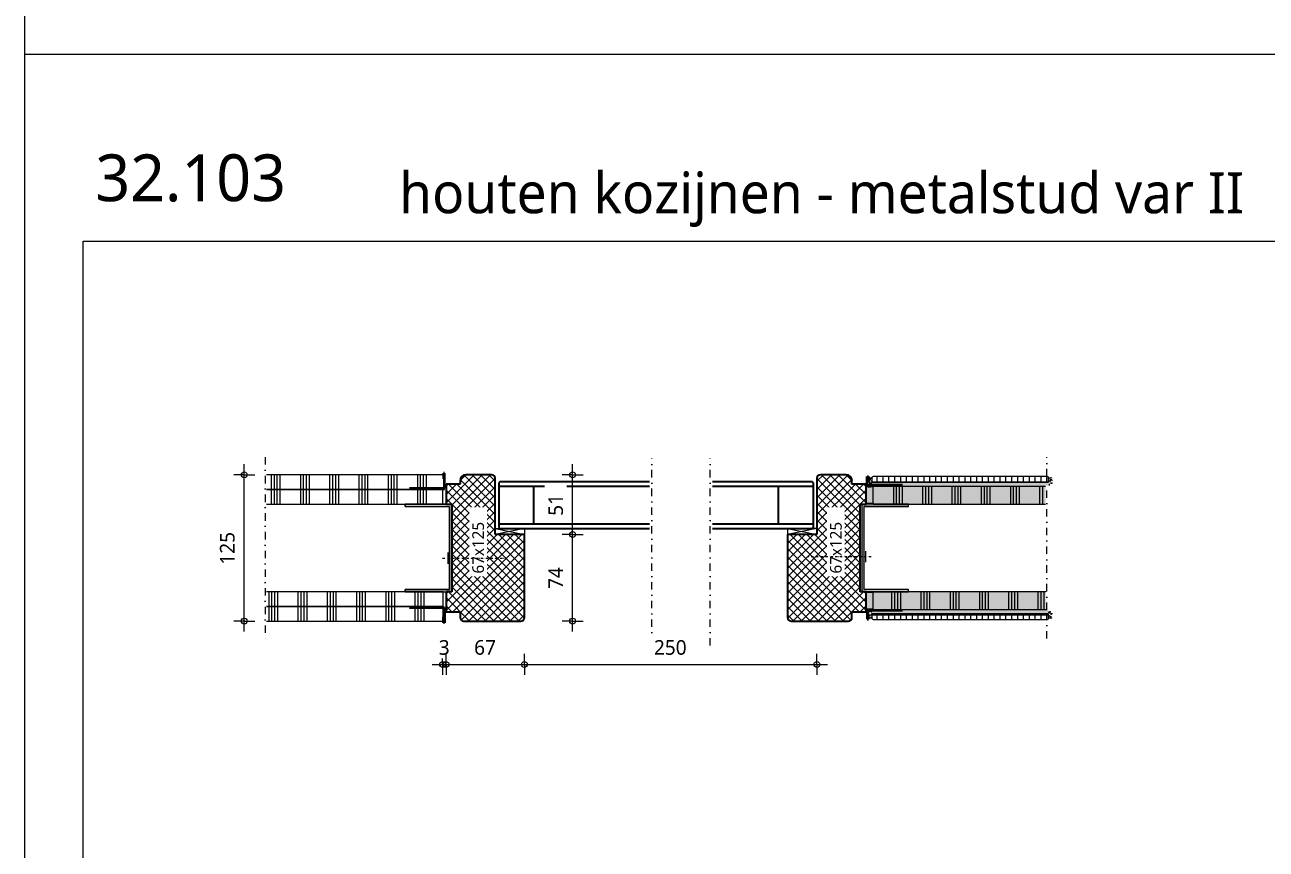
# Model space of a CAD drawing. Header units: millimetres. Extents: x -14863 to -6053, y 1430 to 7872.
# Drawn here: x -14853 to -13792, y 5578 to 6282 of the extents above; entities that cross this region are included whole.
import ezdxf

# ---------------------------------------------------------------- set-up
doc = ezdxf.new("R2010")
doc.units = ezdxf.units.MM
doc.linetypes.add('Dash dot', pattern=[15.875, 6.35, -4.7625, 0, -4.7625])
doc.linetypes.add('Streep-stip _ detail', pattern=[4, 2, -1, 0, -1])
for name, color, linetype, lineweight in [('A-ANNO-DIMS', 211, 'Continuous', 13), ('A-ANNO-DIMS-5', 211, 'Continuous', 13), ('A-ANNO-NOTE', 131, 'Continuous', 18), ('A-DETL', 90, 'Continuous', 18), ('A-DETL-GENF', 92, 'Continuous', 18), ('G-ANNO-TEXT', 231, 'Continuous', 13)]:
    doc.layers.add(name, color=color, linetype=linetype, lineweight=lineweight)
doc.styles.add('Segoe UI', font='segoeui.ttf', dxfattribs={"height": 10})
doc.styles.add('Segoe UI_1', font='segoeui.ttf', dxfattribs={"height": 35})
doc.styles.add('Segoe UI_2', font='segoeui.ttf', dxfattribs={"height": 12.5})
doc.styles.add('Segoe UI_4', font='segoeui.ttf', dxfattribs={"height": 40})
doc.dimstyles.new('2_5_mm', dxfattribs={"dimscale": 304.8, "dimtxt": 13.092049, "dimasz": 0.016404, "dimexe": 0.029528, "dimexo": 0.0625, "dimgap": 0.014764, "dimtad": 1, "dimdec": 0, "dimzin": 0, "dimdsep": 46, "dimtxsty": 'Segoe UI_2', "dimblk1": 'DOTBLANK', "dimblk2": 'DOTBLANK', "dimsah": 1, "dimcen": 0.09, "dimdle": 0.029528, "dimazin": 0, "dimtfac": 1, "dimtdec": 4, "dimtix": 1, "dimtmove": 0, "dimatfit": 3, "dimfxl": 0.029528, "dimfxlon": 1, "dimtvp": 1, "dimtfill": 1, "dimtolj": 1, "dimtzin": 0, "dimarcsym": 2})
pattern_1 = [(27, (14130.53, -5782.036), (3.77829049, 3.0474614), [0.16764, -7.982, 0.16764, -4.432, -1]), (27, (14130.53, -5782.036), (3.77829049, 3.0474614), [-12.75, 0.16764, -0.83236]), (58, (14130.53, -5782.036), (1.66906841, 4.55814772), [0.16764, -7.932, 0.16764, -8.032, -1]), (58, (14130.53, -5782.036), (1.66906841, 4.55814772), [-16.3, 0.16764, -0.83236]), (81, (14130.53, -5782.036), (-0.24462463, 4.84795408), [0.16764, -7.832, 0.16764, -4.362, -1]), (81, (14130.53, -5782.036), (-0.24462463, 4.84795408), [-12.53, 0.16764, -0.83236])]
pattern_2 = [(27, (14130.53, -5888.286), (3.77829049, 3.0474614), [0.16764, -7.982, 0.16764, -4.432, -1]), (27, (14130.53, -5888.286), (3.77829049, 3.0474614), [-12.75, 0.16764, -0.83236]), (58, (14130.53, -5888.286), (1.66906841, 4.55814772), [0.16764, -7.932, 0.16764, -8.032, -1]), (58, (14130.53, -5888.286), (1.66906841, 4.55814772), [-16.3, 0.16764, -0.83236]), (81, (14130.53, -5888.286), (-0.24462463, 4.84795408), [0.16764, -7.832, 0.16764, -4.362, -1]), (81, (14130.53, -5888.286), (-0.24462463, 4.84795408), [-12.53, 0.16764, -0.83236])]

# ---------------------------------------------------------------- blocks, each defined once
blk = doc.blocks.new('40  gipsplaat - D12_5-2957617-32_1 Binnenkozijnen - hout')
at = {"layer": 'A-DETL-GENF', "lineweight": 13}
h = blk.add_hatch(dxfattribs=at)
h.set_pattern_fill('FP_138', color=256, style=0, pattern_type=2)
h.set_pattern_definition([(90, (14657.634, -5872.66), (-25, 1e-15), []), (90, (14660.134, -5872.66), (-25, 1e-15), []), (90, (14662.634, -5872.66), (-25, 1e-15), []), (90, (14665.134, -5872.66), (-25, 1e-15), [])])
h.paths.add_polyline_path([(1, 0), (151.7, 0), (151.7, 12.5), (1, 12.5)])
at = {"layer": 'A-DETL-GENF'}
for p, q in [((151.7, 12.5), (1, 12.5)), ((151.7, 0), (151.7, 12.5)), ((151.7, 0), (151.7, 12.5)), ((1, 0), (119.5, 0)), ((1, 0), (119.5, 0)), ((119.5, 0), (151.7, 0))]:
    blk.add_line(p, q, dxfattribs=at)
blk = doc.blocks.new('40  gipsplaat - D12_5-2957618-32_1 Binnenkozijnen - hout')
at = {"layer": 'A-DETL-GENF', "lineweight": 13}
h = blk.add_hatch(dxfattribs=at)
h.set_pattern_fill('FP_139', color=256, style=0, pattern_type=2)
h.set_pattern_definition([(90, (14657.634, -5885.16), (-25, 1e-15), []), (90, (14660.134, -5885.16), (-25, 1e-15), []), (90, (14662.634, -5885.16), (-25, 1e-15), []), (90, (14665.134, -5885.16), (-25, 1e-15), [])])
h.paths.add_polyline_path([(153.3, 0), (153.3, 12.5), (1, 12.5), (1, 0)])
at = {"layer": 'A-DETL-GENF'}
for p, q in [((153.3, 12.5), (1, 12.5)), ((153.3, 12.5), (1, 12.5)), ((153.3, 0), (153.3, 12.5)), ((153.3, 0), (153.3, 12.5)), ((1, 0), (153.3, 0)), ((1, 0), (153.3, 0))]:
    blk.add_line(p, q, dxfattribs=at)
blk = doc.blocks.new('40  gipsplaat - D12_5-2957619-32_1 Binnenkozijnen - hout')
at = {"layer": 'A-DETL-GENF', "lineweight": 13}
h = blk.add_hatch(dxfattribs=at)
h.set_pattern_fill('FP_140', color=256, style=0, pattern_type=2)
h.set_pattern_definition([(270, (-14505.56, 5797.66), (25, 1e-15), []), (270, (-14508.06, 5797.66), (25, 1e-15), []), (270, (-14510.56, 5797.66), (25, 1e-15), []), (270, (-14513.06, 5797.66), (25, 1e-15), [])])
h.paths.add_polyline_path([(0, 12.5), (0, 0), (151.1, 0), (151.1, 12.5), (32.5, 12.5)])
at = {"layer": 'A-DETL-GENF'}
for p, q in [((151.1, 12.5), (0, 12.5)), ((0, 12.5), (0, 0)), ((0, 12.5), (0, 0)), ((0, 0), (32.5, 0)), ((32.5, 0), (151.1, 0)), ((32.5, 0), (151.1, 0))]:
    blk.add_line(p, q, dxfattribs=at)
blk = doc.blocks.new('40  gipsplaat - D12_5-V58-32_1 Binnenkozijnen - hout')
at = {"layer": 'A-DETL-GENF', "lineweight": 13}
h = blk.add_hatch(dxfattribs=at)
h.set_pattern_fill('FP_141', color=256, style=0, pattern_type=2)
h.set_pattern_definition([(270, (-14505.56, 5785.16), (25, 1e-15), []), (270, (-14508.06, 5785.16), (25, 1e-15), []), (270, (-14510.56, 5785.16), (25, 1e-15), []), (270, (-14513.06, 5785.16), (25, 1e-15), [])])
h.paths.add_polyline_path([(0, 12.5), (0, 0), (151.1, 0), (151.1, 12.5)])
at = {"layer": 'A-DETL-GENF'}
for p, q in [((151.1, 12.5), (0, 12.5)), ((0, 12.5), (0, 0)), ((151.1, 12.5), (0, 12.5)), ((0, 12.5), (0, 0)), ((0, 0), (151.1, 0)), ((0, 0), (151.1, 0))]:
    blk.add_line(p, q, dxfattribs=at)
blk = doc.blocks.new('22 verzwaard metalstud profiel - 75 mm-4398024-32_1 Binnenkozijnen - hout')
at = {"layer": 'A-DETL-GENF'}
blk.add_hatch(color=256, dxfattribs=at).paths.add_polyline_path([(-37.5, 5), (-37.5, 1), (-36.5, 0), (36.5, 0), (37.5, 1), (37.5, 40), (35.5, 40), (35.5, 2), (-35.5, 2), (-35.5, 40), (-37.5, 40)])
for p, q in [((-35.5, 40), (-37.5, 40)), ((-37.5, 40), (-37.5, 5)), ((-37.5, 40), (-37.5, 5)), ((-37.5, 40), (-35.5, 40)), ((-35.5, 2), (-35.5, 40)), ((-35.5, 40), (-35.5, 2)), ((37.5, 40), (35.5, 40)), ((35.5, 40), (35.5, 2)), ((35.5, 40), (35.5, 2)), ((35.5, 40), (37.5, 40)), ((37.5, 5), (37.5, 40)), ((37.5, 40), (37.5, 5)), ((-37.5, 1), (-36.5, 0)), ((-37.5, 1), (-36.5, 0)), ((35.5, 2), (-35.5, 2)), ((-35.5, 2), (35.5, 2)), ((36.5, 0), (37.5, 1)), ((37.5, 1), (36.5, 0))]:
    blk.add_line(p, q, dxfattribs=at)
blk = doc.blocks.new('32 houten stijl var II - 67x125 _25sp_-4927205-32_1 Binnenkozijnen - hout')
at = {"layer": 'A-DETL-GENF', "lineweight": 13}
h = blk.add_hatch(dxfattribs=at)
h.set_pattern_fill('FP_142', color=256, style=0, pattern_type=2)
h.set_pattern_definition([(45, (14493.096, -5897.661), (-3.5355339, 3.5355339), []), (135, (14493.096, -5897.661), (-3.5355339, -3.5355339), [])])
h.paths.add_polyline_path([(15, -125), (64, -125), (64.8, -124.9), (65.5, -124.6), (66.1, -124.1), (66.6, -123.5), (66.9, -122.8), (67, -122), (67, -51), (42, -51), (42, -3), (41.9, -2.2), (41.6, -1.5), (41.1, -0.9), (40.5, -0.4), (39.8, -0.1), (39, 0), (17, 0), (15.7, -0.2), (14.5, -0.7), (13.5, -1.5), (12.7, -2.5), (12.2, -3.7), (12, -5), (12, -8), (0, -8), (0, -25), (5, -25), (5, -100), (0, -100), (0, -117), (12, -117), (12, -122), (12.1, -122.8), (12.4, -123.5), (12.9, -124.1), (13.5, -124.6), (14.2, -124.9)])
at = {"layer": 'A-DETL-GENF', "lineweight": 25}
for p, q in [((39, 0), (17, 0)), ((12, -8), (0, -8)), ((0, -8), (0, -25)), ((12, -5), (12, -8)), ((42, -51), (42, -3)), ((0, -25), (5, -25)), ((5, -25), (5, -100)), ((67, -51), (42, -51)), ((67, -122), (67, -51)), ((5, -100), (0, -100)), ((0, -100), (0, -117)), ((0, -117), (12, -117)), ((12, -117), (12, -122)), ((15, -125), (64, -125))]:
    blk.add_line(p, q, dxfattribs=at)
for centre, radius, start, end in [((39, -3), 3, 0, 90), ((17, -5), 5.03, 90, 180), ((15, -122), 3, 180, 270), ((64, -122), 3, 270, 0)]:
    blk.add_arc(centre, radius, start, end, dxfattribs=at)
blk = doc.blocks.new('40  gipsplaat - vochtbestendig D15-2957620-32_1 Binnenkozijnen - hout')
at = {"layer": 'A-DETL-GENF'}
blk.add_hatch(color=256, dxfattribs=at).paths.add_polyline_path([(1, 0), (1, -15), (148.3, -15), (148.3, -0.6), (148.4, -0.6), (148.4, 0), (27.3, 0)])
at = {"layer": 'A-DETL-GENF', "lineweight": 13}
h = blk.add_hatch(dxfattribs=at)
h.set_pattern_fill('FP_143', color=256, style=0, pattern_type=2)
h.set_pattern_definition([(270, (-13989.558, 5872.66), (25, 1e-15), []), (270, (-13992.058, 5872.66), (25, 1e-15), []), (270, (-13994.558, 5872.66), (25, 1e-15), []), (270, (-13997.058, 5872.66), (25, 1e-15), [])])
h.paths.add_polyline_path([(148.4, 0), (1, 0), (1, -15), (148.3, -15), (148.3, -0.6), (148.4, -0.6)])
at = {"layer": 'A-DETL-GENF'}
for p, q in [((118.3, 0), (1, 0)), ((118.3, 0), (1, 0)), ((148.4, 0), (118.3, 0)), ((148.4, -0.6), (148.4, 0)), ((148.4, -0.6), (148.4, 0)), ((1, -15), (148.4, -15)), ((1, -15), (148.4, -15))]:
    blk.add_line(p, q, dxfattribs=at)
blk = doc.blocks.new('40  gipsplaat - vochtbestendig D15-2957621-32_1 Binnenkozijnen - hout')
at = {"layer": 'A-DETL-GENF'}
blk.add_hatch(color=256, dxfattribs=at).paths.add_polyline_path([(0.2, -15), (147.5, -15), (147.5, 0), (0, 0), (0, -0.6), (0.2, -0.6)])
at = {"layer": 'A-DETL-GENF', "lineweight": 13}
h = blk.add_hatch(dxfattribs=at)
h.set_pattern_fill('FP_144', color=256, style=0, pattern_type=2)
h.set_pattern_definition([(90, (14138.026, -5797.66), (-25, 1e-15), []), (90, (14140.526, -5797.66), (-25, 1e-15), []), (90, (14143.026, -5797.66), (-25, 1e-15), []), (90, (14145.526, -5797.66), (-25, 1e-15), [])])
h.paths.add_polyline_path([(44.8, -15), (147.5, -15), (147.5, 0), (0, 0), (0, -0.6), (0.2, -0.6), (0.2, -15), (30.2, -15)])
at = {"layer": 'A-DETL-GENF'}
for p, q in [((30.2, 0), (0, 0)), ((0, 0), (0, -0.6)), ((0, 0), (0, -0.6)), ((147.5, 0), (30.2, 0)), ((147.5, 0), (30.2, 0)), ((0, -15), (147.5, -15)), ((0, -15), (147.5, -15))]:
    blk.add_line(p, q, dxfattribs=at)
blk = doc.blocks.new('22 verzwaard metalstud profiel - 75 mm-V59-32_1 Binnenkozijnen - hout')
at = {"layer": 'A-DETL-GENF'}
blk.add_hatch(color=256, dxfattribs=at).paths.add_polyline_path([(-37.5, -3.7), (-37.5, -40), (-35.5, -40), (-35.5, -2), (35.5, -2), (35.5, -40), (37.5, -40), (37.5, -1), (36.5, 0), (-36.5, 0), (-37.5, -1)])
for p, q in [((-36.5, 0), (-37.5, -1)), ((-37.5, -1), (-36.5, 0)), ((36.5, 0), (-36.5, 0)), ((36.5, 0), (-36.5, 0)), ((37.5, -1), (36.5, 0)), ((-37.5, -3.7), (-37.5, -40)), ((-37.5, -40), (-37.5, -3.7)), ((-35.5, -2), (35.5, -2)), ((-35.5, -40), (-35.5, -2)), ((-35.5, -40), (-35.5, -2)), ((-35.5, -2), (35.5, -2)), ((35.5, -2), (35.5, -40)), ((35.5, -40), (35.5, -2)), ((37.5, -1), (36.5, 0)), ((37.5, -40), (37.5, -3.7)), ((37.5, -40), (37.5, -3.7)), ((-37.5, -40), (-35.5, -40)), ((-37.5, -40), (-35.5, -40)), ((35.5, -40), (37.5, -40)), ((35.5, -40), (37.5, -40))]:
    blk.add_line(p, q, dxfattribs=at)
blk = doc.blocks.new('32 houten stijl var II - 67x125 _25sp_-825200-32_1 Binnenkozijnen - hout')
at = {"layer": 'A-DETL-GENF', "lineweight": 13}
h = blk.add_hatch(dxfattribs=at)
h.set_pattern_fill('FP_145', color=256, style=0, pattern_type=2)
h.set_pattern_definition([(225, (-14134.096, 5897.661), (3.5355339, -3.5355339), []), (315, (-14134.096, 5897.661), (3.5355339, 3.5355339), [])])
h.paths.add_polyline_path([(64, 125), (15, 125), (14.2, 124.9), (13.5, 124.6), (12.9, 124.1), (12.4, 123.5), (12.1, 122.8), (12, 122), (12, 117), (0, 117), (0, 100), (5, 100), (5, 25), (0, 25), (0, 8), (12, 8), (12, 5), (12.2, 3.7), (12.7, 2.5), (13.5, 1.5), (14.5, 0.7), (15.7, 0.2), (17, 0), (39, 0), (39.8, 0.1), (40.5, 0.4), (41.1, 0.9), (41.6, 1.5), (41.9, 2.2), (42, 3), (42, 51), (67, 51), (67, 122), (66.9, 122.8), (66.6, 123.5), (66.1, 124.1), (65.5, 124.6), (64.8, 124.9)])
at = {"layer": 'A-DETL-GENF', "lineweight": 25}
for p, q in [((12, 117), (0, 117)), ((0, 117), (0, 100)), ((12, 122), (12, 117)), ((64, 125), (15, 125)), ((67, 51), (67, 122)), ((0, 100), (5, 100)), ((5, 100), (5, 25)), ((42, 3), (42, 51)), ((42, 51), (67, 51)), ((5, 25), (0, 25)), ((0, 25), (0, 8)), ((0, 8), (12, 8)), ((12, 8), (12, 5)), ((17, 0), (39, 0))]:
    blk.add_line(p, q, dxfattribs=at)
for centre, radius, start, end in [((15, 122), 3, 90, 180), ((64, 122), 3, 360, 90), ((17, 5), 5.03, 180, 270), ((39, 3), 3, 270, 360)]:
    blk.add_arc(centre, radius, start, end, dxfattribs=at)
blk = doc.blocks.new('32 binnendeur-horizontaal - D 40 _sp25_-2392891-32_1 Binnenkozijnen - hout')
at = {"layer": 'A-DETL-GENF', "lineweight": 25}
for p, q in [((-952.3, 1038.5), (-953.3, 1037.5)), ((-953.3, 1037.5), (-953.3, 1034.5)), ((-923.3, 1034.5), (-953.3, 1034.5)), ((-953.3, 1034.5), (-953.3, 1002.5)), ((-824.5, 1034.5), (-953.3, 1034.5)), ((-824.5, 1038.5), (-952.3, 1038.5)), ((-923.3, 1002.5), (-923.3, 1034.5)), ((-685.3, 1038.5), (-770.5, 1038.5)), ((-684.3, 1034.5), (-770.5, 1034.5)), ((-714.3, 1034.5), (-714.3, 1002.5)), ((-684.3, 1034.5), (-714.3, 1034.5)), ((-684.3, 1037.5), (-685.3, 1038.5)), ((-684.3, 1034.5), (-684.3, 1037.5)), ((-684.3, 1002.5), (-684.3, 1034.5)), ((-953.3, 1002.5), (-953.3, 999.5)), ((-953.3, 1002.5), (-923.3, 1002.5)), ((-953.3, 1002.5), (-824.5, 1002.5)), ((-953.3, 999.5), (-952.3, 998.5)), ((-952.3, 998.5), (-824.5, 998.5)), ((-770.5, 1002.5), (-684.3, 1002.5)), ((-770.5, 998.5), (-685.3, 998.5)), ((-714.3, 1002.5), (-684.3, 1002.5)), ((-685.3, 998.5), (-684.3, 999.5)), ((-684.3, 999.5), (-684.3, 1002.5))]:
    blk.add_line(p, q, dxfattribs=at)
at = {"layer": 'A-DETL-GENF'}
for p, q in [((-956.3, 998.5), (-931.3, 998.5)), ((-956.3, 993.5), (-956.3, 998.5)), ((-956.3, 998.5), (-931.3, 993.5)), ((-931.3, 998.5), (-956.3, 993.5)), ((-931.3, 998.5), (-931.3, 993.5)), ((-706.3, 998.5), (-706.3, 993.5)), ((-681.3, 998.5), (-706.3, 998.5)), ((-681.3, 998.5), (-706.3, 993.5)), ((-706.3, 998.5), (-681.3, 993.5)), ((-681.3, 993.5), (-681.3, 998.5)), ((-931.3, 993.5), (-956.3, 993.5)), ((-706.3, 993.5), (-681.3, 993.5))]:
    blk.add_line(p, q, dxfattribs=at)
blk = doc.blocks.new('00 Afbreeklijn 0 s l - Type 1-2130516-32_1 Binnenkozijnen - hout')
at = {"layer": 'A-DETL-GENF', "linetype": 'Dash dot'}
blk.add_line((140, 0), (-15, 0), dxfattribs=at)
blk = doc.blocks.new('00 Afbreeklijn 0 s l - Type 1-V78-32_1 Binnenkozijnen - hout')
at = {"layer": 'A-DETL-GENF', "linetype": 'Dash dot'}
for p, q in [((1.375, 0), (-15, 0)), ((115.625, 0), (9.375, 0)), ((140, 0), (123.625, 0))]:
    blk.add_line(p, q, dxfattribs=at)
blk = doc.blocks.new('00 schroef-lijn s l - 00 g schroef-lijn s l-2344700-32_1 Binnenkozijnen - hout')
at = {"layer": 'A-DETL-GENF', "linetype": 'Streep-stip _ detail', "lineweight": 13}
blk.add_line((-6, 0), (47.4, 0), dxfattribs=at)
at = {"layer": 'A-DETL-GENF'}
blk.add_line((-1.5, 4.8), (-1.5, -4.8), dxfattribs=at)
blk = doc.blocks.new('00 schroef-lijn s l - 00 g schroef-lijn s l-2347056-32_1 Binnenkozijnen - hout')
at = {"layer": 'A-DETL-GENF', "linetype": 'Streep-stip _ detail', "lineweight": 13}
blk.add_line((-6, 0), (48.3, 0), dxfattribs=at)
at = {"layer": 'A-DETL-GENF'}
blk.add_line((-1.5, 4.8), (-1.5, -4.8), dxfattribs=at)
blk = doc.blocks.new('00 afbreeklijn 2 s l - breed 50-2322821-32_1 Binnenkozijnen - hout')
at = {"layer": 'A-DETL-GENF', "linetype": 'Dash dot'}
for p, q in [((145, 0), (-15, 0)), ((145, -50), (-15, -50))]:
    blk.add_line(p, q, dxfattribs=at)
blk = doc.blocks.new('42 stucstopprofiel droogbouw - type 1131-1546509-32_1 Binnenkozijnen - hout')
at = {"layer": 'A-DETL-GENF', "lineweight": 35}
for p, q in [((0, 14), (-1, 14)), ((-1, 14), (-1, 9)), ((0, 1), (0, 14)), ((-30, 1), (0, 1))]:
    blk.add_line(p, q, dxfattribs=at)
blk = doc.blocks.new('42 stucstopprofiel droogbouw - type 1131-4980358-32_1 Binnenkozijnen - hout')
at = {"layer": 'A-DETL-GENF', "lineweight": 35}
for p, q in [((-30, -1), (0, -1)), ((-1, -14), (-1, -9)), ((0, -1), (0, -14)), ((0, -14), (-1, -14))]:
    blk.add_line(p, q, dxfattribs=at)
blk = doc.blocks.new('42 wandtegel - tegel-V83-32_1 Binnenkozijnen - hout')
at = {"layer": 'A-DETL-GENF', "lineweight": 13}
h = blk.add_hatch(dxfattribs=at)
h.set_pattern_fill('FP_178', color=256, style=0, pattern_type=2)
h.set_pattern_definition(pattern_1)
h.paths.add_polyline_path([(1.5, -7), (1.5, 0), (-1.5, 0), (-1.5, -7), (0, -6.9)])
h = blk.add_hatch(dxfattribs=at)
h.set_pattern_fill('FP_178', color=256, style=0, pattern_type=2)
h.set_pattern_definition(pattern_1)
h.paths.add_polyline_path([(1.5, -3), (152.5, -3), (152.5, 0), (1.5, 0), (1.5, -2)])
h = blk.add_hatch(dxfattribs=at)
h.set_pattern_fill('FP_178', color=256, style=0, pattern_type=2)
h.set_pattern_definition(pattern_1)
h.paths.add_polyline_path([(152.5, -7), (154, -6.9), (155.5, -7), (155.5, 0), (152.5, 0), (152.5, -3)])
h = blk.add_hatch(dxfattribs=at)
h.set_pattern_fill('FP_179', color=256, style=0, pattern_type=2)
h.set_pattern_definition([(0, (14130.53, -5782.036), (0, 5), []), (90, (14130.53, -5782.036), (-5, 3e-16), [])])
h.paths.add_polyline_path([(151.5, -8), (151.8, -8), (152, -7.9), (152.2, -7.7), (152.4, -7.5), (152.5, -7.3), (152.5, -7), (152.5, -3), (1.5, -3), (1.5, -7.3), (1.6, -7.5), (1.8, -7.7), (2, -7.9), (2.2, -8), (2.5, -8)])
at = {"layer": 'A-DETL-GENF'}
for p, q in [((152.5, -3), (1.5, -3)), ((1.5, -3), (1.5, -7)), ((2.5, -8), (151.5, -8)), ((152.5, -7), (152.5, -3))]:
    blk.add_line(p, q, dxfattribs=at)
for centre, radius, start, end in [((0, -16.8), 9.91, 81.296, 98.704), ((2.5, -7), 1, 180, 270), ((151.5, -7), 1, 270, 0), ((154, -16.8), 9.91, 81.296, 98.704)]:
    blk.add_arc(centre, radius, start, end, dxfattribs=at)
blk = doc.blocks.new('42 stucstopprofiel droogbouw - type 2178-2347417-32_1 Binnenkozijnen - hout')
at = {"layer": 'A-DETL-GENF', "lineweight": 35}
for p, q in [((-30, 1), (0, 1)), ((0, 8.5), (-1, 8.5)), ((-1, 8.5), (-1, 3.5)), ((0, 1), (0, 8.5))]:
    blk.add_line(p, q, dxfattribs=at)
blk = doc.blocks.new('30 kitvoeg - holle kitvoeg-4456961-32_1 Binnenkozijnen - hout')
at = {"layer": 'A-DETL-GENF'}
blk.add_hatch(color=256, dxfattribs=at).paths.add_polyline_path([(0, 0), (0, -14.4), (6, -14.4), (6, 0), (4, -0.5), (2, -0.5)])
for p, q in [((0, 0), (0, -14.4)), ((6, -14.4), (6, 0)), ((0, -14.4), (6, -14.4))]:
    blk.add_line(p, q, dxfattribs=at)
blk.add_open_spline([(6, 0), (5.3, -0.3), (4, -0.6), (2, -0.6), (0.7, -0.3), (0, 0)], degree=3, dxfattribs=at)
blk = doc.blocks.new('42 wandtegel - tegel-V84-32_1 Binnenkozijnen - hout')
at = {"layer": 'A-DETL-GENF', "lineweight": 13}
h = blk.add_hatch(dxfattribs=at)
h.set_pattern_fill('FP_180', color=256, style=0, pattern_type=2)
h.set_pattern_definition(pattern_2)
h.paths.add_polyline_path([(1.5, 0), (1.5, 7), (0, 6.9), (-1.5, 7), (-1.5, 0)])
h = blk.add_hatch(dxfattribs=at)
h.set_pattern_fill('FP_181', color=256, style=0, pattern_type=2)
h.set_pattern_definition([(0, (14130.53, -5888.286), (0, 5), []), (90, (14130.53, -5888.286), (-5, 3e-16), [])])
h.paths.add_polyline_path([(47.3, 3), (152.5, 3), (152.5, 7.3), (152.4, 7.5), (152.2, 7.7), (152, 7.9), (151.8, 8), (151.5, 8), (2.2, 8), (2, 7.9), (1.8, 7.7), (1.6, 7.5), (1.5, 7.3), (1.5, 7), (1.5, 3)])
h = blk.add_hatch(dxfattribs=at)
h.set_pattern_fill('FP_180', color=256, style=0, pattern_type=2)
h.set_pattern_definition(pattern_2)
h.paths.add_polyline_path([(47.3, 0), (152.5, 0), (152.5, 3), (1.5, 3), (1.5, 0), (2.5, 0)])
h = blk.add_hatch(dxfattribs=at)
h.set_pattern_fill('FP_180', color=256, style=0, pattern_type=2)
h.set_pattern_definition(pattern_2)
h.paths.add_polyline_path([(152.5, 0), (155.5, 0), (155.5, 7), (154, 6.9), (152.5, 7), (152.5, 3)])
at = {"layer": 'A-DETL-GENF'}
for p, q in [((1.5, 7), (1.5, 3)), ((1.5, 3), (152.5, 3)), ((151.5, 8), (2.5, 8)), ((152.5, 3), (152.5, 7))]:
    blk.add_line(p, q, dxfattribs=at)
for centre, radius, start, end in [((0, 16.8), 9.91, 261.296, 278.704), ((2.5, 7), 1, 90, 180), ((151.5, 7), 1, 360, 90), ((154, 16.8), 9.91, 261.296, 278.704)]:
    blk.add_arc(centre, radius, start, end, dxfattribs=at)
blk = doc.blocks.new('42 stucstopprofiel droogbouw - type 2178-4980360-32_1 Binnenkozijnen - hout')
at = {"layer": 'A-DETL-GENF', "lineweight": 35}
for p, q in [((-30, -1), (0, -1)), ((-1, -8.5), (-1, -3.5)), ((0, -8.5), (-1, -8.5)), ((0, -1), (0, -8.5))]:
    blk.add_line(p, q, dxfattribs=at)
blk = doc.blocks.new('30 kitvoeg - holle kitvoeg-4456962-32_1 Binnenkozijnen - hout')
at = {"layer": 'A-DETL-GENF'}
blk.add_hatch(color=256, dxfattribs=at).paths.add_polyline_path([(6, 14.4), (0, 14.4), (0, 0), (2, 0.5), (4, 0.5), (6, 0)])
for p, q in [((0, 14.4), (0, 0)), ((6, 14.4), (0, 14.4)), ((6, 0), (6, 14.4))]:
    blk.add_line(p, q, dxfattribs=at)
blk.add_open_spline([(0, 0), (0.7, 0.3), (2, 0.6), (4, 0.6), (5.3, 0.3), (6, 0)], degree=3, dxfattribs=at)
blk = doc.blocks.new('DIMBLOCK51-32_1 Binnenkozijnen - hout')
at = {"layer": 'A-ANNO-DIMS-5'}
for p, q in [((-14665.6, 5763.7), (-14665.6, 5906.7)), ((-14665.6, 5897.7), (-14674.6, 5897.7)), ((-14665.6, 5897.7), (-14656.6, 5897.7)), ((-14665.6, 5772.7), (-14674.6, 5772.7)), ((-14665.6, 5772.7), (-14656.6, 5772.7))]:
    blk.add_line(p, q, dxfattribs=at)
for centre in [(-14665.6, 5897.7), (-14665.6, 5772.7)]:
    blk.add_circle(centre, 2.5, dxfattribs=at)
at = {"layer": 'A-ANNO-DIMS-5', "color": 0, "insert": (-14686.4, 5820.9), "char_height": 12.5, "width": 34.277, "attachment_point": 1, "rotation": 90, "line_spacing_factor": 1.142579, "style": 'Segoe UI_2', "bg_fill": 3, "box_fill_scale": 1.25, "bg_fill_color": 9, "bg_fill_true_color": 13158600, "bg_fill_transparency": 0}
blk.add_mtext('125', dxfattribs=at)
blk = doc.blocks.new('_DotBlank')
at = {"color": 0, "linetype": 'ByBlock', "lineweight": -2}
blk.add_line((-0.5, 0), (-1, 0), dxfattribs=at)
blk.add_circle((0, 0), 0.5, dxfattribs=at)
blk = doc.blocks.new('DIMBLOCK52-32_1 Binnenkozijnen - hout')
at = {"layer": 'A-ANNO-DIMS-5'}
for p, q in [((-14496, 5735.6), (-14496, 5744.6)), ((-14493.1, 5735.6), (-14493.1, 5744.6)), ((-14505, 5735.6), (-14493.1, 5735.6)), ((-14496, 5735.6), (-14496, 5726.6)), ((-14493.1, 5735.6), (-14493.1, 5726.6))]:
    blk.add_line(p, q, dxfattribs=at)
for centre in [(-14496, 5735.6), (-14493.1, 5735.6)]:
    blk.add_circle(centre, 2.5, dxfattribs=at)
at = {"layer": 'A-ANNO-DIMS-5', "color": 0, "insert": (-14499.3, 5756.4), "char_height": 12.5, "width": 11.426, "attachment_point": 1, "line_spacing_factor": 1.142579, "style": 'Segoe UI_2', "bg_fill": 3, "box_fill_scale": 1.25, "bg_fill_color": 9, "bg_fill_true_color": 13158600, "bg_fill_transparency": 0}
blk.add_mtext('3', dxfattribs=at)
blk = doc.blocks.new('DIMBLOCK53-32_1 Binnenkozijnen - hout')
at = {"layer": 'A-ANNO-DIMS-5'}
for p, q in [((-14493.1, 5735.6), (-14493.1, 5744.6)), ((-14426.1, 5735.6), (-14426.1, 5744.6)), ((-14493.1, 5735.6), (-14426.1, 5735.6)), ((-14493.1, 5735.6), (-14493.1, 5726.6)), ((-14426.1, 5735.6), (-14426.1, 5726.6))]:
    blk.add_line(p, q, dxfattribs=at)
for centre in [(-14493.1, 5735.6), (-14426.1, 5735.6)]:
    blk.add_circle(centre, 2.5, dxfattribs=at)
at = {"layer": 'A-ANNO-DIMS-5', "color": 0, "insert": (-14469.1, 5756.4), "char_height": 12.5, "width": 22.852, "attachment_point": 1, "line_spacing_factor": 1.142579, "style": 'Segoe UI_2', "bg_fill": 3, "box_fill_scale": 1.25, "bg_fill_color": 9, "bg_fill_true_color": 13158600, "bg_fill_transparency": 0}
blk.add_mtext('67', dxfattribs=at)
blk = doc.blocks.new('DIMBLOCK54-32_1 Binnenkozijnen - hout')
at = {"layer": 'A-ANNO-DIMS-5'}
for p, q in [((-14426.1, 5735.6), (-14426.1, 5744.6)), ((-14176.1, 5735.6), (-14176.1, 5744.6)), ((-14426.1, 5735.6), (-14167.1, 5735.6)), ((-14426.1, 5735.6), (-14426.1, 5726.6)), ((-14176.1, 5735.6), (-14176.1, 5726.6))]:
    blk.add_line(p, q, dxfattribs=at)
for centre in [(-14426.1, 5735.6), (-14176.1, 5735.6)]:
    blk.add_circle(centre, 2.5, dxfattribs=at)
at = {"layer": 'A-ANNO-DIMS-5', "color": 0, "insert": (-14315.4, 5756.4), "char_height": 12.5, "width": 34.277, "attachment_point": 1, "line_spacing_factor": 1.142579, "style": 'Segoe UI_2', "bg_fill": 3, "box_fill_scale": 1.25, "bg_fill_color": 9, "bg_fill_true_color": 13158600, "bg_fill_transparency": 0}
blk.add_mtext('250', dxfattribs=at)
blk = doc.blocks.new('DIMBLOCK55-32_1 Binnenkozijnen - hout')
at = {"layer": 'A-ANNO-DIMS-5'}
for p, q in [((-14384.9, 5846.7), (-14393.9, 5846.7)), ((-14384.9, 5763.7), (-14384.9, 5846.7)), ((-14384.9, 5846.7), (-14375.9, 5846.7)), ((-14384.9, 5772.7), (-14393.9, 5772.7)), ((-14384.9, 5772.7), (-14375.9, 5772.7))]:
    blk.add_line(p, q, dxfattribs=at)
for centre in [(-14384.9, 5846.7), (-14384.9, 5772.7)]:
    blk.add_circle(centre, 2.5, dxfattribs=at)
at = {"layer": 'A-ANNO-DIMS-5', "color": 0, "insert": (-14405.7, 5800.1), "char_height": 12.5, "width": 22.852, "attachment_point": 1, "rotation": 90, "line_spacing_factor": 1.142579, "style": 'Segoe UI_2', "bg_fill": 3, "box_fill_scale": 1.25, "bg_fill_color": 9, "bg_fill_true_color": 13158600, "bg_fill_transparency": 0}
blk.add_mtext('74', dxfattribs=at)
blk = doc.blocks.new('DIMBLOCK56-32_1 Binnenkozijnen - hout')
at = {"layer": 'A-ANNO-DIMS-5'}
for p, q in [((-14384.9, 5846.7), (-14384.9, 5906.7)), ((-14384.9, 5897.7), (-14393.9, 5897.7)), ((-14384.9, 5897.7), (-14375.9, 5897.7)), ((-14384.9, 5846.7), (-14393.9, 5846.7)), ((-14384.9, 5846.7), (-14375.9, 5846.7))]:
    blk.add_line(p, q, dxfattribs=at)
for centre in [(-14384.9, 5897.7), (-14384.9, 5846.7)]:
    blk.add_circle(centre, 2.5, dxfattribs=at)
at = {"layer": 'A-ANNO-DIMS-5', "color": 0, "insert": (-14405.7, 5862.6), "char_height": 12.5, "width": 22.852, "attachment_point": 1, "rotation": 90, "line_spacing_factor": 1.142579, "style": 'Segoe UI_2', "bg_fill": 3, "box_fill_scale": 1.25, "bg_fill_color": 9, "bg_fill_true_color": 13158600, "bg_fill_transparency": 0}
blk.add_mtext('51', dxfattribs=at)

msp = doc.modelspace()

# ---------------------------------------------------------------- linework, layer by layer
at = {"layer": 'A-DETL'}
for p, q in [((-14853.2, 4772.2), (-14853.2, 7742.2)), ((-14853.2, 6257.2), (-10653.2, 6257.2)), ((-14803.2, 4822.2), (-14803.2, 6097.2)), ((-14803.2, 6097.2), (-12803.2, 6097.2))]:
    msp.add_line(p, q, dxfattribs=at)

# ---------------------------------------------------------------- block references
at = {"layer": 'A-DETL-GENF', "linetype": 'Dash dot'}
for name, p, rotation in [('00 Afbreeklijn 0 s l - Type 1-2130516-32_1 Binnenkozijnen - hout', (-14647.6, 5772.7), 90), ('00 afbreeklijn 2 s l - breed 50-2322821-32_1 Binnenkozijnen - hout', (-14267.3, 5896.7), 270), ('00 Afbreeklijn 0 s l - Type 1-V78-32_1 Binnenkozijnen - hout', (-13979.6, 5897.7), 270)]:
    msp.add_blockref(name, p, dxfattribs=dict(at, rotation=rotation))
at = {"layer": 'A-DETL-GENF'}
for name, p in [('40  gipsplaat - D12_5-2957618-32_1 Binnenkozijnen - hout', (-14647.6, 5885.2)), ('32 binnendeur-horizontaal - D 40 _sp25_-2392891-32_1 Binnenkozijnen - hout', (-13494.8, 4853.2)), ('42 wandtegel - tegel-V84-32_1 Binnenkozijnen - hout', (-14130.5, 5888.3)), ('40  gipsplaat - D12_5-2957617-32_1 Binnenkozijnen - hout', (-14647.6, 5872.7)), ('40  gipsplaat - vochtbestendig D15-2957621-32_1 Binnenkozijnen - hout', (-14128, 5797.7)), ('42 wandtegel - tegel-V83-32_1 Binnenkozijnen - hout', (-14130.5, 5782))]:
    msp.add_blockref(name, p, dxfattribs=at)
at = {"layer": 'A-DETL-GENF', "lineweight": 35}
for name, p in [('42 stucstopprofiel droogbouw - type 1131-1546509-32_1 Binnenkozijnen - hout', (-14494.3, 5885.2)), ('42 stucstopprofiel droogbouw - type 1131-4980358-32_1 Binnenkozijnen - hout', (-14494.3, 5785.2))]:
    msp.add_blockref(name, p, dxfattribs=at)
at = {"layer": 'A-DETL-GENF', "lineweight": 25}
msp.add_blockref('32 houten stijl var II - 67x125 _25sp_-4927205-32_1 Binnenkozijnen - hout', (-14493.1, 5897.7), dxfattribs=at)
at = {"layer": 'A-DETL-GENF', "lineweight": 25, "rotation": 180}
msp.add_blockref('32 houten stijl var II - 67x125 _25sp_-825200-32_1 Binnenkozijnen - hout', (-14134.1, 5897.7), dxfattribs=at)
at = {"layer": 'A-DETL-GENF', "lineweight": 35, "rotation": 180}
for name, p in [('42 stucstopprofiel droogbouw - type 2178-4980360-32_1 Binnenkozijnen - hout', (-14133, 5887.7)), ('42 stucstopprofiel droogbouw - type 2178-2347417-32_1 Binnenkozijnen - hout', (-14133, 5782.7))]:
    msp.add_blockref(name, p, dxfattribs=at)
at = {"layer": 'A-DETL-GENF'}
for name, p, rotation in [('30 kitvoeg - holle kitvoeg-4456962-32_1 Binnenkozijnen - hout', (-14127.9, 5887.7), 180), ('40  gipsplaat - vochtbestendig D15-2957620-32_1 Binnenkozijnen - hout', (-13979.6, 5872.7), 180), ('22 verzwaard metalstud profiel - 75 mm-4398024-32_1 Binnenkozijnen - hout', (-14488.1, 5835.2), 90.00000000000003), ('22 verzwaard metalstud profiel - 75 mm-V59-32_1 Binnenkozijnen - hout', (-14137.8, 5835.2), 89.99999999999999), ('40  gipsplaat - D12_5-2957619-32_1 Binnenkozijnen - hout', (-14495.6, 5797.7), 180), ('30 kitvoeg - holle kitvoeg-4456961-32_1 Binnenkozijnen - hout', (-14127.9, 5782.7), 180), ('40  gipsplaat - D12_5-V58-32_1 Binnenkozijnen - hout', (-14495.6, 5785.2), 180)]:
    msp.add_blockref(name, p, dxfattribs=dict(at, rotation=rotation))

# ---------------------------------------------------------------- texts
at = {"layer": 'G-ANNO-TEXT', "color": 7, "attachment_point": 1}
for s, insert, char_height, width, style in [('32.103', (-14792.9, 6171.5), 40, 201.624, 'Segoe UI_4'), ('houten kozijnen - metalstud var II', (-14533.2, 6156.2), 35, 905.506, 'Segoe UI_1')]:
    msp.add_mtext(s, dxfattribs=dict(at, insert=insert, char_height=char_height, width=width, style=style))

# ---------------------------------------------------------------- dimensions: what is measured, and where the dimension line sits
at = {"layer": 'A-ANNO-DIMS'}
dim = msp.add_linear_dim(base=(-14665.6, 5897.7), p1=(-14656.6, 5772.7), p2=(-14656.6, 5897.7), angle=90, dimstyle='2_5_mm', override={"dimpost": '<>', "dimfxl": 125}, dxfattribs=at)
dim.commit()
dim.dimension.update_dxf_attribs({"geometry": 'DIMBLOCK51-32_1 Binnenkozijnen - hout', "text_midpoint": (-14676.6, 5835.2)})
dim = msp.add_linear_dim(base=(-14493.1, 5735.6), p1=(-14496, 5744.6), p2=(-14493.1, 5744.6), dimstyle='2_5_mm', override={"dimpost": '<>', "dimfxl": 2.861112}, dxfattribs=at)
dim.commit()
dim.dimension.update_dxf_attribs({"geometry": 'DIMBLOCK52-32_1 Binnenkozijnen - hout', "text_midpoint": (-14494.5, 5746.6)})

# ---------------------------------------------------------------- next in the draw order: texts
at = {"layer": 'A-ANNO-NOTE', "lineweight": 13, "char_height": 10, "width": 54.114, "attachment_point": 1, "rotation": 90, "style": 'Segoe UI', "bg_fill": 3, "box_fill_scale": 1.25, "bg_fill_color": 9, "bg_fill_true_color": 13158600, "bg_fill_transparency": 0}
for insert in [(-14470.7, 5813.3), (-14164.9, 5813.3)]:
    msp.add_mtext('67x125', dxfattribs=dict(at, insert=insert))

# ---------------------------------------------------------------- next in the draw order: dimensions: what is measured, and where the dimension line sits
at = {"layer": 'A-ANNO-DIMS'}
dim = msp.add_linear_dim(base=(-14426.1, 5735.6), p1=(-14493.1, 5744.6), p2=(-14426.1, 5744.6), dimstyle='2_5_mm', override={"dimpost": '<>', "dimfxl": 67}, dxfattribs=at)
dim.commit()
dim.dimension.update_dxf_attribs({"geometry": 'DIMBLOCK53-32_1 Binnenkozijnen - hout', "text_midpoint": (-14459.6, 5746.6)})

# ---------------------------------------------------------------- next in the draw order: block references
at = {"layer": 'A-DETL-GENF'}
msp.add_blockref('00 schroef-lijn s l - 00 g schroef-lijn s l-2344700-32_1 Binnenkozijnen - hout', (-14490.1, 5826.4), dxfattribs=at)
at = {"layer": 'A-DETL-GENF', "rotation": 180}
msp.add_blockref('00 schroef-lijn s l - 00 g schroef-lijn s l-2347056-32_1 Binnenkozijnen - hout', (-14135.8, 5827.7), dxfattribs=at)

# ---------------------------------------------------------------- next in the draw order: dimensions: what is measured, and where the dimension line sits
at = {"layer": 'A-ANNO-DIMS'}
dim = msp.add_linear_dim(base=(-14176.1, 5735.6), p1=(-14426.1, 5744.6), p2=(-14176.1, 5744.6), dimstyle='2_5_mm', override={"dimpost": '<>', "dimfxl": 250}, dxfattribs=at)
dim.commit()
dim.dimension.update_dxf_attribs({"geometry": 'DIMBLOCK54-32_1 Binnenkozijnen - hout', "text_midpoint": (-14301.1, 5746.6)})

# ---------------------------------------------------------------- next in the draw order: dimensions: what is measured, and where the dimension line sits
dim = msp.add_linear_dim(base=(-14384.9, 5846.7), p1=(-14393.9, 5772.7), p2=(-14393.9, 5846.7), angle=90, dimstyle='2_5_mm', override={"dimpost": '<>', "dimfxl": 74}, dxfattribs=at)
dim.commit()
dim.dimension.update_dxf_attribs({"geometry": 'DIMBLOCK55-32_1 Binnenkozijnen - hout', "text_midpoint": (-14395.6, 5809.7)})

# ---------------------------------------------------------------- next in the draw order: dimensions: what is measured, and where the dimension line sits
dim = msp.add_linear_dim(base=(-14384.9, 5897.7), p1=(-14393.9, 5846.7), p2=(-14393.9, 5897.7), angle=90, dimstyle='2_5_mm', override={"dimpost": '<>', "dimfxl": 51}, dxfattribs=at)
dim.commit()
dim.dimension.update_dxf_attribs({"geometry": 'DIMBLOCK56-32_1 Binnenkozijnen - hout', "text_midpoint": (-14395.9, 5872.2)})

doc.saveas('drawing.dxf')
